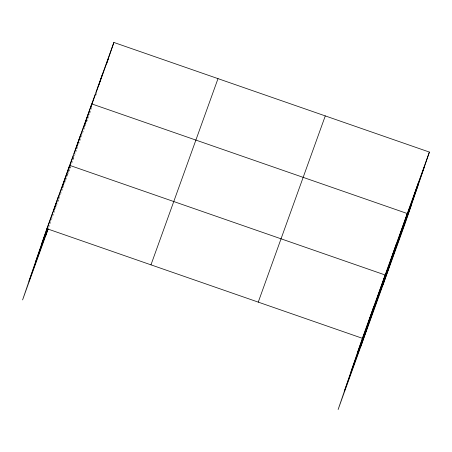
<?xml version="1.0" encoding="UTF-8"?>
<svg xmlns="http://www.w3.org/2000/svg" width="452" height="452" viewBox="0 0 452 452"><rect width="100%" height="100%" fill="white"/><g stroke="black" fill="none" stroke-linecap="round" stroke-linejoin="round"><path stroke-width="0.34" stroke-dasharray="2.26 1.69" d="M67.512 175.15L69.783 168.477M70.009 167.811L70.461 166.472M72.964 159.132L73.642 157.132M89.858 113.034L91.903 107.028M95.988 95.016L96.892 92.361M57.636 201.569L58.342 199.609M64.93 181.308L65.399 179.998M86.343 121.82L87.281 119.204M48.686 227.446L56.212 206.53M56.449 205.875L70.569 166.652M71.744 163.381L78.332 145.081M78.569 144.425L89.632 113.701"/><path stroke-width="0.68" d="M429.4 152.087L362.368 338.299L338.119 409.546L405.145 223.333L429.4 152.087L113.881 42.454L46.855 228.667L22.6 299.913L48.211 228.757M58.251 197.01L53.268 211.632L56.833 201.745M45.392 236.599L47.889 229.26M61.941 187.987L64.438 180.647L57.783 199.106M75.727 149.256L80.705 134.628M84.061 126.537L86.558 119.198M102.824 73.179L98.073 87.14L108.672 57.732M106.632 63.749L108.678 57.743M108.904 57.076L113.881 42.454M368.787 321.27L373.764 306.642M360.905 346.232L385.161 274.991L69.642 165.353L64.664 179.981L67.02 173.444M391.24 258.889L396.223 244.261M383.025 284.783L407.28 213.536L91.762 103.903L86.784 118.526L89.372 111.339M413.36 197.439L418.343 182.811M41.878 243.289L53.031 212.293M67.727 171.477L73.371 155.793M74.077 153.827L86.552 119.181M90.315 108.723L95.491 94.338M96.197 92.377L97.847 87.801M35.516 261.974L47.624 228.339M28.962 281.229L47.714 229.124M150.974 264.844L218.005 78.631M258.25 302.122L325.282 115.91M357.391 352.927L424.422 166.715M351.029 371.612L418.06 185.399M344.475 390.861L411.506 204.649M46.855 228.667L362.368 338.299"/></g></svg>
